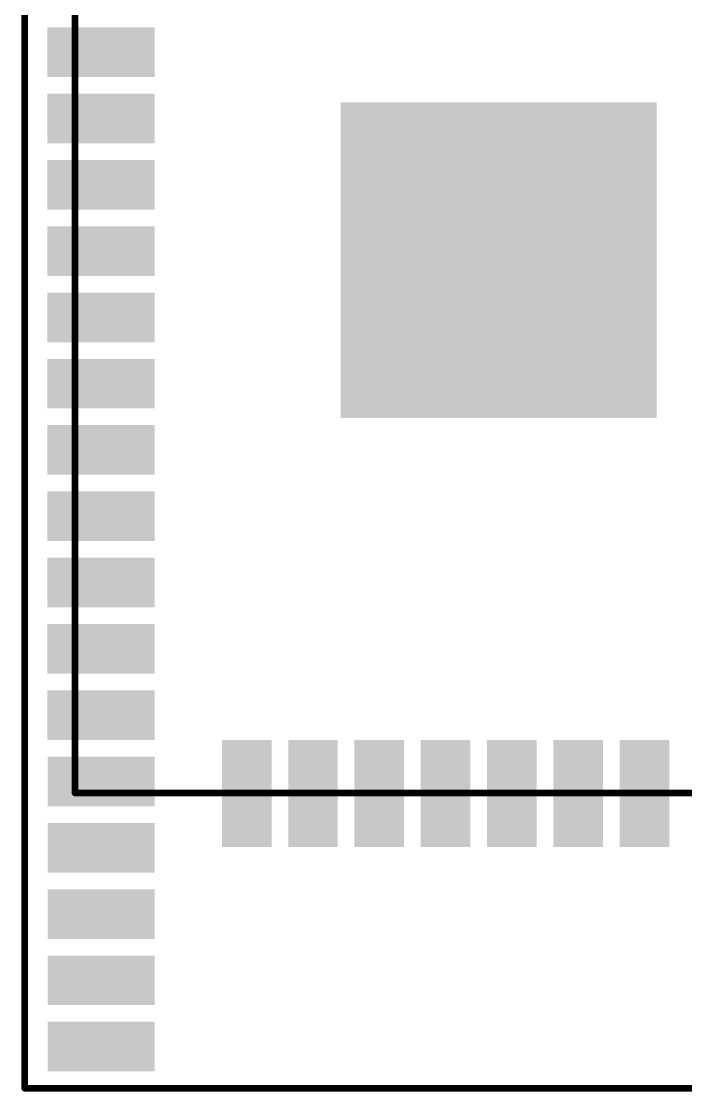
# Model space of a CAD drawing. Extents: x 491.8 to 537.2, y 395.3 to 465.5.
# Drawn here: x 503.97 to 516.7, y 423.08 to 443.58 of the extents above; entities that cross this region are included whole.
import ezdxf

# ---------------------------------------------------------------- set-up
doc = ezdxf.new("R2010")
doc.units = 0
doc.header["$MEASUREMENT"] = 0
doc.layers.get('0').update_dxf_attribs({"linetype": 'CONTINUOUS'})
doc.layers.add('SILKSCREENTOP_P', color=251, linetype='CONTINUOUS')

# ---------------------------------------------------------------- blocks, each defined once
blk = doc.blocks.new('ROUND_17')
at = {"const_width": 0.0635}
blk.add_lwpolyline([(-0.03175, 0, 1), (0.03175, 0, 1)], format="xyb", close=True, dxfattribs=at)
blk = doc.blocks.new('RECTANGLE_23')
blk.add_solid([(1.025398, 0.47536), (1.025398, -0.47536), (-1.025398, 0.47536), (-1.025398, -0.47536)])
blk = doc.blocks.new('RECTANGLE_24')
blk.add_solid([(0.47536, 1.025398), (0.47536, -1.025398), (-0.47536, 1.025398), (-0.47536, -1.025398)])
blk = doc.blocks.new('SQUARE_379')
blk.add_solid([(3.025394, 3.025394), (3.025394, -3.025394), (-3.025394, 3.025394), (-3.025394, -3.025394)])

msp = doc.modelspace()

# ---------------------------------------------------------------- linework, layer by layer
at = {"layer": 'SILKSCREENTOP_P', "const_width": 0.127}
for points in [[(505.000006, 428.800006), (505.000006, 454.300082)], [(504.037854, 447.650108), (504.037854, 423.141648)], [(522.99997, 428.800006), (505.000006, 428.800006)], [(504.037854, 423.141648), (523.961868, 423.141648)]]:
    msp.add_lwpolyline(points, dxfattribs=at)

# ---------------------------------------------------------------- block references
for name, p in [('RECTANGLE_23', (505.495306, 442.98997)), ('RECTANGLE_23', (505.499878, 442.98997)), ('RECTANGLE_23', (505.495306, 441.71997)), ('RECTANGLE_23', (505.499878, 441.71997)), ('SQUARE_379', (513.115306, 439.00471)), ('SQUARE_379', (513.119878, 439.00471)), ('RECTANGLE_23', (505.495306, 440.44997)), ('RECTANGLE_23', (505.499878, 440.44997)), ('RECTANGLE_23', (505.495306, 439.17997)), ('RECTANGLE_23', (505.499878, 439.17997)), ('RECTANGLE_23', (505.495306, 437.90997)), ('RECTANGLE_23', (505.499878, 437.90997)), ('RECTANGLE_23', (505.495306, 436.63997)), ('RECTANGLE_23', (505.499878, 436.63997)), ('RECTANGLE_23', (505.495306, 435.36997)), ('RECTANGLE_23', (505.499878, 435.36997)), ('RECTANGLE_23', (505.495306, 434.09997)), ('RECTANGLE_23', (505.499878, 434.09997)), ('RECTANGLE_23', (505.495306, 432.82997)), ('RECTANGLE_23', (505.499878, 432.82997)), ('RECTANGLE_23', (505.495306, 431.55997)), ('RECTANGLE_23', (505.499878, 431.55997)), ('RECTANGLE_23', (505.495306, 430.28997)), ('RECTANGLE_23', (505.499878, 430.28997)), ('RECTANGLE_24', (508.290068, 428.789846)), ('RECTANGLE_24', (509.560068, 428.789846)), ('RECTANGLE_24', (510.830068, 428.789846)), ('RECTANGLE_24', (512.100068, 428.789846)), ('RECTANGLE_24', (513.370068, 428.789846)), ('RECTANGLE_24', (514.640068, 428.789846)), ('RECTANGLE_24', (515.910068, 428.789846)), ('RECTANGLE_23', (505.499878, 429.01997)), ('RECTANGLE_23', (505.499878, 427.74997)), ('RECTANGLE_23', (505.499878, 426.47997)), ('RECTANGLE_23', (505.499878, 425.20997)), ('RECTANGLE_23', (505.499878, 423.93997))]:
    msp.add_blockref(name, p)
at = {"layer": 'SILKSCREENTOP_P'}
for p in [(505.000006, 428.800006), (504.037854, 423.141648)]:
    msp.add_blockref('ROUND_17', p, dxfattribs=at)

doc.saveas('drawing.dxf')
